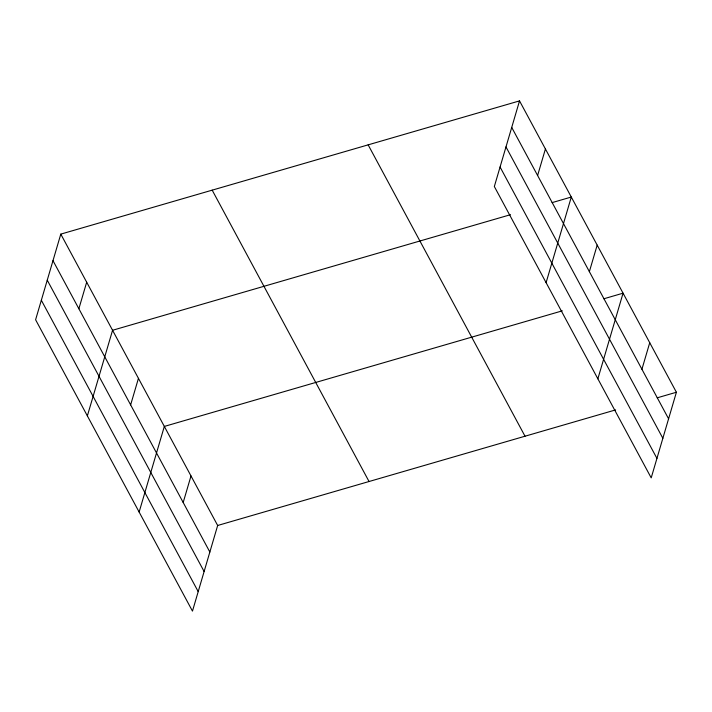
<?xml version="1.0" encoding="UTF-8"?>
<svg xmlns="http://www.w3.org/2000/svg" width="712" height="712" viewBox="0 0 712 712"><rect width="100%" height="100%" fill="white"/><g stroke="black" fill="none" stroke-linecap="round" stroke-linejoin="round"><path stroke-width="1.07" d="M60.796 234.123L35.6 319.75L192.471 611.11L217.667 525.483L60.796 234.123L519.529 100.89L676.4 392.25L651.204 477.877L494.333 186.517L519.529 100.89M78.872 308.741L86.686 282.201M87.362 415.897L112.567 330.279L510.531 214.686M130.634 404.888L138.448 378.348M139.134 512.044L164.33 426.426L562.302 310.841M183.189 502.494L191.003 475.954M537.604 175.508L545.419 148.968M546.095 282.664L571.3 197.037L552.111 202.617M589.367 271.655L597.181 245.115M597.866 378.811L623.062 293.184L603.874 298.764M641.921 369.261L649.736 342.721M217.667 525.483L615.631 409.898M657.212 397.821L676.4 392.25M511.723 127.43L668.586 418.79M505.983 146.93L662.854 438.289M500.073 167.017L656.936 458.377M368.149 144.856L525.02 436.216M212.185 190.157L369.047 481.517M52.991 260.672L209.853 552.023M47.25 280.163L204.121 571.522M41.341 300.25L198.203 591.61"/></g></svg>
